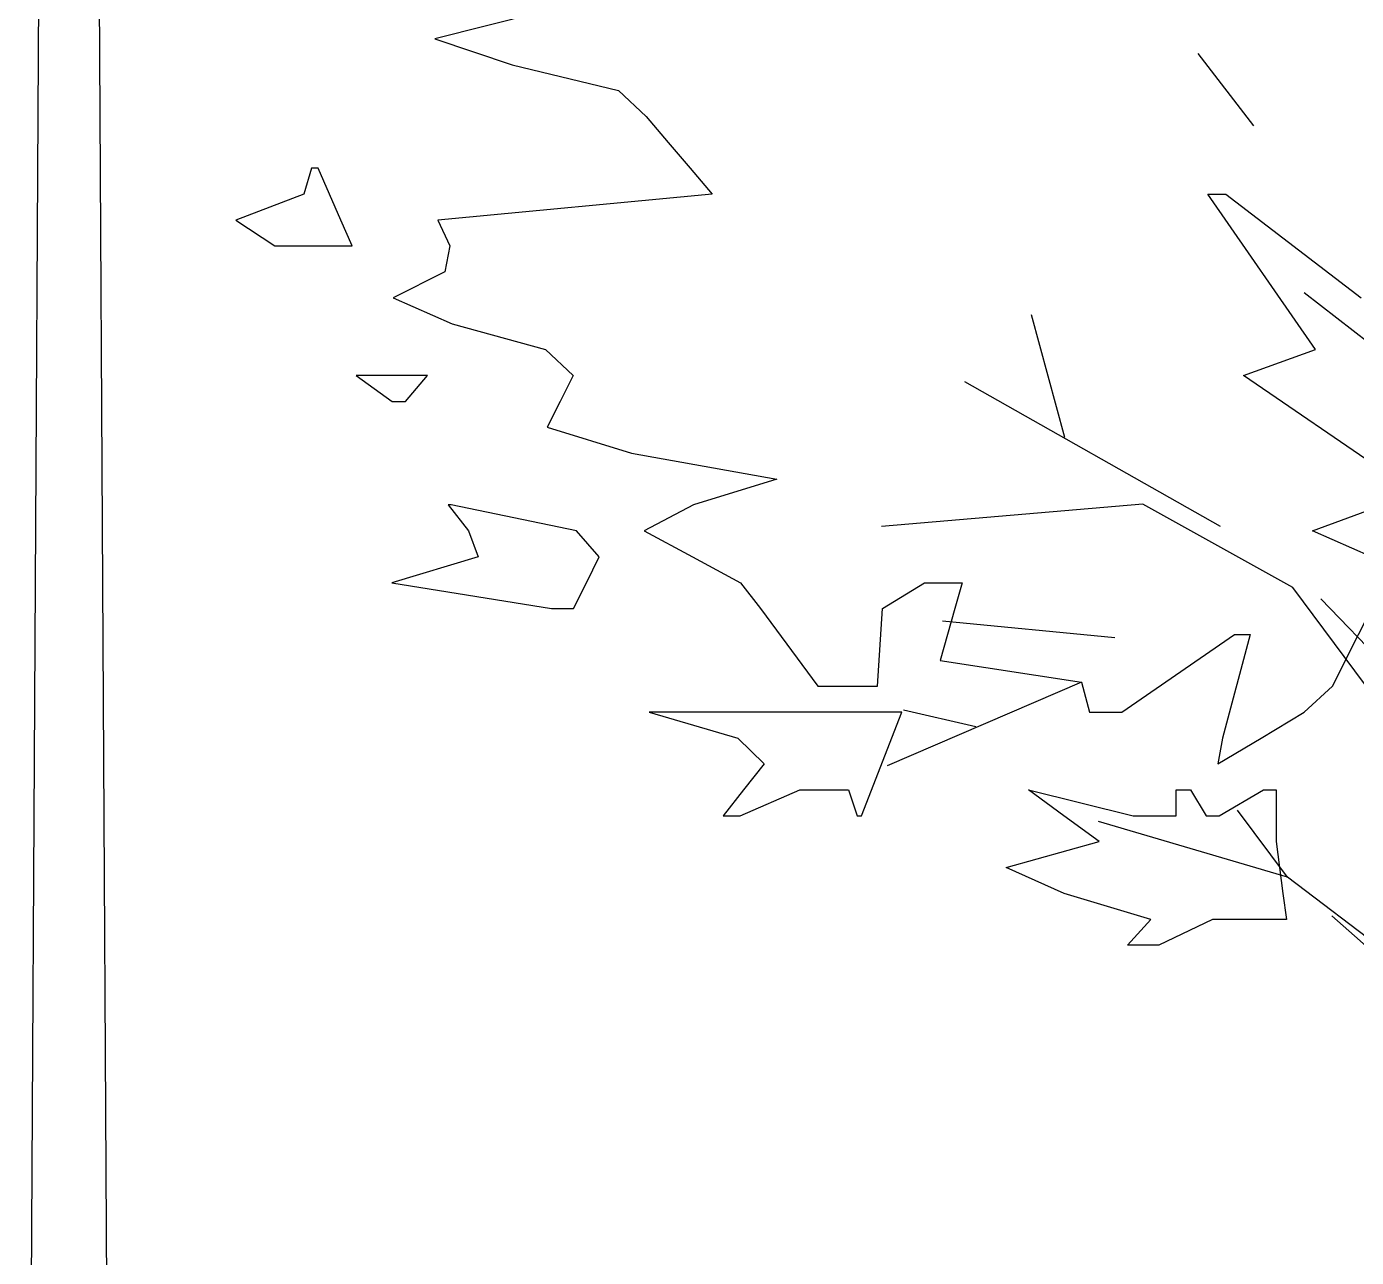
# Model space of a CAD drawing. Extents: x -1568 to -728, y -1287 to -990.
# Drawn here: x -844.86 to -835.01, y -1158.69 to -1149.58 of the extents above; entities that cross this region are included whole.
import ezdxf

# ---------------------------------------------------------------- set-up
doc = ezdxf.new("R2010")
doc.units = 0
doc.header["$LTSCALE"] = 5
doc.layers.get('0').update_dxf_attribs({"linetype": 'CONTINUOUS'})
doc.layers.add('乔木', color=3, linetype='CONTINUOUS')
doc.layers.add('灯杆', color=4, linetype='CONTINUOUS')
doc.layers.add('标注', color=4, linetype='CONTINUOUS', lineweight=15)

# ---------------------------------------------------------------- blocks, each defined once
blk = doc.blocks.new('A$C3E764F27')
at = {"color": 0}
for p, q in [((3.3045, 3.5899), (3.4711, 3.5481)), ((3.4711, 3.5481), (3.3467, 3.5064)), ((2.1507, 3.408), (2.2403, 3.5247)), ((3.3467, 3.5064), (3.1753, 3.4647)), ((3.1753, 3.4647), (3.1305, 3.4229)), ((3.1305, 3.4229), (3.095, 3.3812)), ((3.095, 3.3812), (3.0596, 3.3395)), ((3.0596, 3.3395), (3.0241, 3.2977)), ((2.1958, 3.2977), (1.9777, 3.1308)), ((2.0513, 3.0473), (2.2251, 3.2977)), ((2.2251, 3.2977), (2.1958, 3.2977)), ((3.0241, 3.2977), (3.4665, 3.256)), ((3.4665, 3.256), (3.4469, 3.2143)), ((3.4469, 3.2143), (3.4552, 3.1725)), ((3.4552, 3.1725), (3.5385, 3.1308)), ((1.7921, 2.9238), (2.0699, 3.1389)), ((3.5385, 3.1308), (3.443, 3.0891)), ((2.4555, 2.9059), (2.5093, 3.1031)), ((3.443, 3.0891), (3.2927, 3.0473)), ((2.1673, 3.0056), (2.0513, 3.0473)), ((3.2927, 3.0473), (3.2482, 3.0056)), ((1.9236, 2.8387), (2.1673, 3.0056)), ((3.2482, 3.0056), (3.2691, 2.9639)), ((2.2044, 2.7623), (2.6168, 2.9955)), ((3.2691, 2.9639), (3.29, 2.9221)), ((3.29, 2.9221), (3.1544, 2.8804)), ((3.1544, 2.8804), (2.9196, 2.8387)), ((2.9196, 2.8387), (3.0542, 2.7969)), ((2.0561, 2.7552), (1.9425, 2.7969)), ((2.0879, 2.6638), (2.3299, 2.7981)), ((2.3299, 2.7981), (2.7513, 2.7623)), ((3.0542, 2.7969), (3.1336, 2.7552)), ((1.9609, 2.7135), (2.0561, 2.7552)), ((3.1336, 2.7552), (3.056, 2.7135)), ((3.056, 2.7135), (2.9784, 2.6717)), ((1.8547, 2.3498), (2.0879, 2.6638)), ((2.0239, 2.5048), (1.9403, 2.6717)), ((2.6208, 2.6717), (2.6328, 2.63)), ((2.6818, 2.6717), (2.6208, 2.6717)), ((2.7493, 2.63), (2.6818, 2.6717)), ((2.9784, 2.6717), (2.9463, 2.63)), ((1.7921, 2.3856), (2.0429, 2.6459)), ((2.6328, 2.63), (2.6448, 2.5883)), ((2.7576, 2.5048), (2.7493, 2.63)), ((2.9463, 2.63), (2.8539, 2.5048)), ((2.3748, 2.583), (2.6526, 2.6098)), ((2.1565, 2.5883), (2.2013, 2.4213)), ((2.1819, 2.5883), (2.1565, 2.5883)), ((2.3635, 2.4631), (2.1819, 2.5883)), ((2.6448, 2.5883), (2.6567, 2.5465)), ((2.6567, 2.5465), (2.4285, 2.5113)), ((2.4285, 2.5113), (2.4156, 2.4631)), ((2.4285, 2.5113), (2.7422, 2.3768)), ((2.0695, 2.4631), (2.0239, 2.5048)), ((2.8539, 2.5048), (2.7576, 2.5048)), ((2.5989, 2.4394), (2.7154, 2.4664)), ((2.1391, 2.4213), (2.0695, 2.4631)), ((2.4156, 2.4631), (2.3635, 2.4631)), ((2.2086, 2.3796), (2.1391, 2.4213)), ((2.2013, 2.4213), (2.2086, 2.3796)), ((2.0967, 2.1973), (2.1774, 2.3051)), ((2.0967, 2.1973), (2.4015, 2.2869)), ((1.8368, 2.0001), (2.0967, 2.1973)), ((1.8726, 2.0001), (2.025, 2.1347))]:
    blk.add_line(p, q, dxfattribs=at)
for points in [[(3.6593, 3.3395), (3.6702, 3.3395), (3.6826, 3.2977), (3.7918, 3.256), (3.7291, 3.2143), (3.6044, 3.2143), (3.6227, 3.256), (3.641, 3.2977)], [(3.283, 2.63), (3.2478, 2.63), (3.2269, 2.6717), (3.206, 2.7135), (3.243, 2.7552), (3.4448, 2.7969), (3.4496, 2.7969), (3.417, 2.7552), (3.4015, 2.7135), (3.5407, 2.6717)], [(2.7182, 2.4631), (3.1254, 2.4631), (2.9825, 2.4213), (2.9404, 2.3796), (2.9733, 2.3379), (3.0061, 2.2961), (2.9787, 2.2961), (2.8827, 2.3379), (2.8041, 2.3379), (2.7902, 2.2961), (2.7835, 2.2961)], [(2.1149, 2.3379), (2.1149, 2.2961), (2.1149, 2.2544), (2.1097, 2.2127), (2.104, 2.1709), (2.0984, 2.1292), (2.1119, 2.1292), (2.2176, 2.1292), (2.3042, 2.0875), (2.3544, 2.0875), (2.3169, 2.1292), (2.4564, 2.1709), (2.5503, 2.2127), (2.4002, 2.2544), (2.457, 2.2961), (2.5139, 2.3379), (2.3456, 2.2961), (2.2761, 2.2961), (2.2761, 2.3379), (2.2528, 2.3379), (2.2279, 2.2961), (2.2066, 2.2961), (2.1352, 2.3379)]]:
    blk.add_lwpolyline(points, close=True, dxfattribs=at)
blk.add_lwpolyline([(3.4829, 3.0056), (3.5978, 3.0056), (3.5399, 2.9639), (3.5186, 2.9639), (3.4829, 3.0056)], dxfattribs=at)
blk = doc.blocks.new('A$C7F962729')
at = {"color": 0, "xscale": 0.6433862224851765, "yscale": 0.6433862224851765, "zscale": 0.6433862224851765}
blk.add_blockref('A$C3E764F27', (0, 0), dxfattribs=at)
blk = doc.blocks.new('双头路灯')
at = {"layer": '灯杆'}
for p, q in [((-0.3139, 0), (-0.1519, 28.9096)), ((0.1519, 28.9096), (0.3139, 0))]:
    blk.add_line(p, q, dxfattribs=at)

msp = doc.modelspace()

# ---------------------------------------------------------------- block references
at = {"layer": '乔木', "color": 72, "xscale": -7.138745764270425, "yscale": 7.138745764270425, "zscale": 7.138745764269561}
msp.add_blockref('A$C7F962729', (-825.89564, -1165.96494), dxfattribs=at)
at = {"layer": '标注'}
msp.add_blockref('双头路灯', (-844.54769, -1165.37), dxfattribs=at)

doc.saveas('drawing.dxf')
